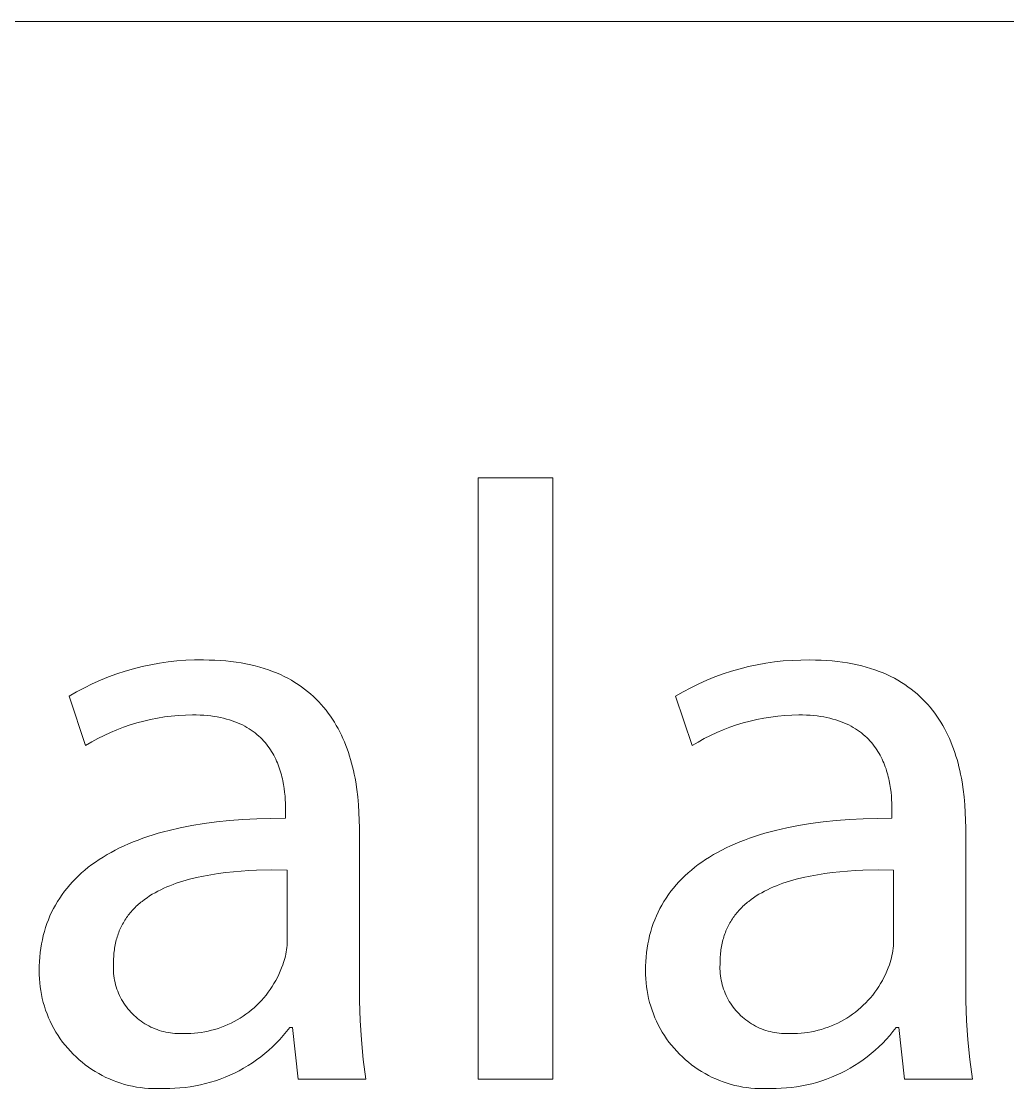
# Model space of a CAD drawing. Header units: millimetres. Extents: x 2840 to 6121, y 744 to 3036.
# Drawn here: x 5882.61 to 5920.88, y 886.07 to 927.47 of the extents above; entities that cross this region are included whole.
import ezdxf

# ---------------------------------------------------------------- set-up
doc = ezdxf.new("R2010")
doc.units = ezdxf.units.MM
doc.header["$MEASUREMENT"] = 0
doc.layers.add('Domyślny', color=7, linetype='Continuous', true_color=0x000000)

msp = doc.modelspace()

# ---------------------------------------------------------------- linework, layer by layer
at = {"layer": 'Domyślny', "color": 18, "lineweight": 15, "true_color": 0x000000}
for p, q in [((4880.999, 927.471), (6120.943, 927.471)), ((5900.342, 909.763), (5903.237, 909.763)), ((5900.342, 886.436), (5900.342, 909.763)), ((5903.237, 909.763), (5903.237, 886.436)), ((5888.311, 902.62), (5888.651, 902.657)), ((5888.651, 902.657), (5888.992, 902.682)), ((5888.992, 902.682), (5889.333, 902.695)), ((5889.333, 902.695), (5889.675, 902.696)), ((5889.675, 902.696), (5889.9, 902.693)), ((5889.9, 902.693), (5890.119, 902.686)), ((5890.119, 902.686), (5890.333, 902.674)), ((5890.333, 902.674), (5890.542, 902.658)), ((5890.542, 902.658), (5890.746, 902.636)), ((5911.839, 902.619), (5912.179, 902.656)), ((5912.179, 902.656), (5912.52, 902.681)), ((5912.52, 902.681), (5912.861, 902.694)), ((5912.861, 902.694), (5913.203, 902.696)), ((5913.203, 902.696), (5913.428, 902.693)), ((5913.428, 902.693), (5913.648, 902.686)), ((5913.648, 902.686), (5913.863, 902.674)), ((5913.863, 902.674), (5914.072, 902.658)), ((5914.072, 902.658), (5914.276, 902.636)), ((5886.317, 902.155), (5886.642, 902.261)), ((5886.642, 902.261), (5886.97, 902.356)), ((5886.97, 902.356), (5887.302, 902.44)), ((5887.302, 902.44), (5887.636, 902.512)), ((5887.636, 902.512), (5887.972, 902.572)), ((5887.972, 902.572), (5888.311, 902.62)), ((5890.746, 902.636), (5890.945, 902.611)), ((5890.945, 902.611), (5891.139, 902.581)), ((5891.139, 902.581), (5891.328, 902.547)), ((5891.328, 902.547), (5891.512, 902.508)), ((5891.512, 902.508), (5891.691, 902.465)), ((5891.691, 902.465), (5891.865, 902.419)), ((5891.865, 902.419), (5892.035, 902.368)), ((5892.035, 902.368), (5892.2, 902.313)), ((5892.2, 902.313), (5892.36, 902.255)), ((5892.36, 902.255), (5892.516, 902.193)), ((5909.845, 902.154), (5910.17, 902.26)), ((5910.17, 902.26), (5910.499, 902.355)), ((5910.499, 902.355), (5910.83, 902.439)), ((5910.83, 902.439), (5911.164, 902.51)), ((5911.164, 902.51), (5911.501, 902.571)), ((5911.501, 902.571), (5911.839, 902.619)), ((5914.276, 902.636), (5914.476, 902.611)), ((5914.476, 902.611), (5914.67, 902.581)), ((5914.67, 902.581), (5914.859, 902.547)), ((5914.859, 902.547), (5915.043, 902.508)), ((5915.043, 902.508), (5915.223, 902.465)), ((5915.223, 902.465), (5915.397, 902.419)), ((5915.397, 902.419), (5915.567, 902.368)), ((5915.567, 902.368), (5915.732, 902.313)), ((5915.732, 902.313), (5915.893, 902.255)), ((5915.893, 902.255), (5916.049, 902.193)), ((5885.367, 901.769), (5885.679, 901.909)), ((5885.679, 901.909), (5885.996, 902.037)), ((5885.996, 902.037), (5886.317, 902.155)), ((5892.516, 902.193), (5892.667, 902.127)), ((5892.667, 902.127), (5892.814, 902.057)), ((5892.814, 902.057), (5892.957, 901.984)), ((5892.957, 901.984), (5893.095, 901.908)), ((5893.095, 901.908), (5893.228, 901.828)), ((5893.228, 901.828), (5893.358, 901.745)), ((5908.896, 901.768), (5909.208, 901.908)), ((5909.208, 901.908), (5909.524, 902.036)), ((5909.524, 902.036), (5909.845, 902.154)), ((5916.049, 902.193), (5916.2, 902.127)), ((5916.2, 902.127), (5916.347, 902.057)), ((5916.347, 902.057), (5916.489, 901.984)), ((5916.489, 901.984), (5916.627, 901.908)), ((5916.627, 901.908), (5916.761, 901.828)), ((5916.761, 901.828), (5916.891, 901.745)), ((5884.463, 901.286), (5884.759, 901.458)), ((5884.759, 901.458), (5885.061, 901.619)), ((5885.061, 901.619), (5885.367, 901.769)), ((5893.358, 901.745), (5893.483, 901.658)), ((5893.483, 901.658), (5893.605, 901.569)), ((5893.605, 901.569), (5893.722, 901.476)), ((5893.722, 901.476), (5893.835, 901.381)), ((5907.991, 901.286), (5908.287, 901.457)), ((5908.287, 901.457), (5908.589, 901.618)), ((5908.589, 901.618), (5908.896, 901.768)), ((5916.891, 901.745), (5917.016, 901.658)), ((5917.016, 901.658), (5917.138, 901.569)), ((5917.138, 901.569), (5917.255, 901.476)), ((5917.255, 901.476), (5917.368, 901.381)), ((5885.108, 899.374), (5884.463, 901.286)), ((5893.835, 901.381), (5893.945, 901.283)), ((5893.945, 901.283), (5894.05, 901.181)), ((5894.05, 901.181), (5894.152, 901.077)), ((5894.152, 901.077), (5894.249, 900.971)), ((5908.636, 899.374), (5907.991, 901.286)), ((5917.368, 901.381), (5917.477, 901.283)), ((5917.477, 901.283), (5917.583, 901.181)), ((5917.583, 901.181), (5917.684, 901.077)), ((5917.684, 901.077), (5917.782, 900.971)), ((5894.249, 900.971), (5894.343, 900.862)), ((5894.343, 900.862), (5894.434, 900.75)), ((5894.434, 900.75), (5894.521, 900.636)), ((5894.521, 900.636), (5894.604, 900.52)), ((5917.782, 900.971), (5917.876, 900.862)), ((5917.876, 900.862), (5917.966, 900.75)), ((5917.966, 900.75), (5918.053, 900.636)), ((5918.053, 900.636), (5918.136, 900.52)), ((5886.835, 900.176), (5886.578, 900.087)), ((5887.096, 900.255), (5886.835, 900.176)), ((5887.359, 900.326), (5887.096, 900.255)), ((5887.625, 900.388), (5887.359, 900.326)), ((5887.893, 900.441), (5887.625, 900.388)), ((5888.162, 900.484), (5887.893, 900.441)), ((5888.432, 900.518), (5888.162, 900.484)), ((5888.704, 900.543), (5888.432, 900.518)), ((5888.976, 900.559), (5888.704, 900.543)), ((5889.249, 900.565), (5888.976, 900.559)), ((5889.399, 900.563), (5889.249, 900.565)), ((5889.546, 900.558), (5889.399, 900.563)), ((5889.688, 900.55), (5889.546, 900.558)), ((5889.826, 900.538), (5889.688, 900.55)), ((5889.96, 900.523), (5889.826, 900.538)), ((5890.09, 900.505), (5889.96, 900.523)), ((5890.217, 900.484), (5890.09, 900.505)), ((5890.339, 900.461), (5890.217, 900.484)), ((5890.458, 900.434), (5890.339, 900.461)), ((5890.573, 900.404), (5890.458, 900.434)), ((5890.684, 900.372), (5890.573, 900.404)), ((5890.792, 900.338), (5890.684, 900.372)), ((5890.896, 900.3), (5890.792, 900.338)), ((5890.996, 900.261), (5890.896, 900.3)), ((5891.094, 900.218), (5890.996, 900.261)), ((5891.188, 900.174), (5891.094, 900.218)), ((5891.278, 900.127), (5891.188, 900.174)), ((5894.604, 900.52), (5894.684, 900.401)), ((5894.684, 900.401), (5894.76, 900.28)), ((5894.76, 900.28), (5894.833, 900.157)), ((5910.364, 900.174), (5910.106, 900.086)), ((5910.624, 900.254), (5910.364, 900.174)), ((5910.888, 900.325), (5910.624, 900.254)), ((5911.153, 900.387), (5910.888, 900.325)), ((5911.421, 900.44), (5911.153, 900.387)), ((5911.69, 900.483), (5911.421, 900.44)), ((5911.961, 900.518), (5911.69, 900.483)), ((5912.232, 900.543), (5911.961, 900.518)), ((5912.504, 900.559), (5912.232, 900.543)), ((5912.777, 900.565), (5912.504, 900.559)), ((5912.927, 900.563), (5912.777, 900.565)), ((5913.074, 900.558), (5912.927, 900.563)), ((5913.216, 900.55), (5913.074, 900.558)), ((5913.354, 900.538), (5913.216, 900.55)), ((5913.488, 900.523), (5913.354, 900.538)), ((5913.618, 900.505), (5913.488, 900.523)), ((5913.745, 900.484), (5913.618, 900.505)), ((5913.867, 900.461), (5913.745, 900.484)), ((5913.986, 900.434), (5913.867, 900.461)), ((5914.101, 900.404), (5913.986, 900.434)), ((5914.212, 900.372), (5914.101, 900.404)), ((5914.32, 900.338), (5914.212, 900.372)), ((5914.424, 900.3), (5914.32, 900.338)), ((5914.524, 900.261), (5914.424, 900.3)), ((5914.622, 900.218), (5914.524, 900.261)), ((5914.716, 900.174), (5914.622, 900.218)), ((5914.806, 900.127), (5914.716, 900.174)), ((5918.136, 900.52), (5918.215, 900.401)), ((5918.215, 900.401), (5918.292, 900.28)), ((5918.292, 900.28), (5918.364, 900.157)), ((5885.824, 899.768), (5885.581, 899.645)), ((5886.072, 899.883), (5885.824, 899.768)), ((5886.323, 899.989), (5886.072, 899.883)), ((5886.578, 900.087), (5886.323, 899.989)), ((5891.365, 900.079), (5891.278, 900.127)), ((5891.449, 900.028), (5891.365, 900.079)), ((5891.53, 899.975), (5891.449, 900.028)), ((5891.608, 899.92), (5891.53, 899.975)), ((5891.683, 899.864), (5891.608, 899.92)), ((5891.755, 899.806), (5891.683, 899.864)), ((5891.824, 899.746), (5891.755, 899.806)), ((5894.833, 900.157), (5894.902, 900.032)), ((5894.902, 900.032), (5894.969, 899.905)), ((5894.969, 899.905), (5895.032, 899.777)), ((5895.032, 899.777), (5895.092, 899.646)), ((5909.353, 899.768), (5909.109, 899.645)), ((5909.6, 899.882), (5909.353, 899.768)), ((5909.851, 899.988), (5909.6, 899.882)), ((5910.106, 900.086), (5909.851, 899.988)), ((5914.893, 900.079), (5914.806, 900.127)), ((5914.977, 900.028), (5914.893, 900.079)), ((5915.058, 899.975), (5914.977, 900.028)), ((5915.136, 899.92), (5915.058, 899.975)), ((5915.211, 899.864), (5915.136, 899.92)), ((5915.283, 899.806), (5915.211, 899.864)), ((5915.352, 899.746), (5915.283, 899.806)), ((5918.364, 900.157), (5918.434, 900.032)), ((5918.434, 900.032), (5918.5, 899.905)), ((5918.5, 899.905), (5918.563, 899.777)), ((5918.563, 899.777), (5918.623, 899.646)), ((5885.342, 899.514), (5885.108, 899.374)), ((5885.581, 899.645), (5885.342, 899.514)), ((5891.89, 899.684), (5891.824, 899.746)), ((5891.953, 899.621), (5891.89, 899.684)), ((5892.014, 899.557), (5891.953, 899.621)), ((5892.072, 899.491), (5892.014, 899.557)), ((5892.127, 899.424), (5892.072, 899.491)), ((5892.18, 899.356), (5892.127, 899.424)), ((5892.23, 899.286), (5892.18, 899.356)), ((5895.092, 899.646), (5895.149, 899.514)), ((5895.149, 899.514), (5895.202, 899.38)), ((5895.202, 899.38), (5895.253, 899.245)), ((5908.87, 899.513), (5908.636, 899.374)), ((5909.109, 899.645), (5908.87, 899.513)), ((5915.418, 899.684), (5915.352, 899.746)), ((5915.481, 899.621), (5915.418, 899.684)), ((5915.542, 899.557), (5915.481, 899.621)), ((5915.6, 899.491), (5915.542, 899.557)), ((5915.655, 899.424), (5915.6, 899.491)), ((5915.708, 899.356), (5915.655, 899.424)), ((5915.758, 899.286), (5915.708, 899.356)), ((5918.623, 899.646), (5918.679, 899.514)), ((5918.679, 899.514), (5918.733, 899.38)), ((5918.733, 899.38), (5918.784, 899.245)), ((5892.278, 899.216), (5892.23, 899.286)), ((5892.324, 899.144), (5892.278, 899.216)), ((5892.367, 899.072), (5892.324, 899.144)), ((5892.407, 898.999), (5892.367, 899.072)), ((5892.446, 898.925), (5892.407, 898.999)), ((5895.253, 899.245), (5895.301, 899.108)), ((5895.301, 899.108), (5895.346, 898.969)), ((5895.346, 898.969), (5895.388, 898.83)), ((5915.806, 899.216), (5915.758, 899.286)), ((5915.851, 899.144), (5915.806, 899.216)), ((5915.895, 899.072), (5915.851, 899.144)), ((5915.935, 898.999), (5915.895, 899.072)), ((5915.974, 898.925), (5915.935, 898.999)), ((5918.784, 899.245), (5918.831, 899.108)), ((5918.831, 899.108), (5918.876, 898.969)), ((5918.876, 898.969), (5918.918, 898.83)), ((5892.483, 898.851), (5892.446, 898.925)), ((5892.517, 898.776), (5892.483, 898.851)), ((5892.549, 898.7), (5892.517, 898.776)), ((5892.58, 898.624), (5892.549, 898.7)), ((5892.608, 898.548), (5892.58, 898.624)), ((5892.635, 898.471), (5892.608, 898.548)), ((5895.388, 898.83), (5895.428, 898.689)), ((5895.428, 898.689), (5895.464, 898.547)), ((5895.464, 898.547), (5895.498, 898.404)), ((5916.01, 898.851), (5915.974, 898.925)), ((5916.045, 898.776), (5916.01, 898.851)), ((5916.077, 898.7), (5916.045, 898.776)), ((5916.108, 898.624), (5916.077, 898.7)), ((5916.136, 898.548), (5916.108, 898.624)), ((5916.163, 898.471), (5916.136, 898.548)), ((5918.918, 898.83), (5918.957, 898.689)), ((5918.957, 898.689), (5918.994, 898.547)), ((5918.994, 898.547), (5919.028, 898.404)), ((5892.659, 898.395), (5892.635, 898.471)), ((5892.682, 898.318), (5892.659, 898.395)), ((5892.704, 898.241), (5892.682, 898.318)), ((5892.723, 898.164), (5892.704, 898.241)), ((5892.742, 898.088), (5892.723, 898.164)), ((5895.498, 898.404), (5895.53, 898.26)), ((5895.53, 898.26), (5895.559, 898.115)), ((5895.559, 898.115), (5895.585, 897.969)), ((5916.187, 898.395), (5916.163, 898.471)), ((5916.21, 898.318), (5916.187, 898.395)), ((5916.232, 898.241), (5916.21, 898.318)), ((5916.251, 898.164), (5916.232, 898.241)), ((5916.269, 898.088), (5916.251, 898.164)), ((5919.028, 898.404), (5919.059, 898.26)), ((5919.059, 898.26), (5919.088, 898.115)), ((5919.088, 898.115), (5919.114, 897.969)), ((5892.758, 898.011), (5892.742, 898.088)), ((5892.787, 897.86), (5892.758, 898.011)), ((5892.811, 897.71), (5892.787, 897.86)), ((5892.829, 897.562), (5892.811, 897.71)), ((5895.585, 897.969), (5895.631, 897.676)), ((5916.286, 898.011), (5916.269, 898.088)), ((5916.315, 897.86), (5916.286, 898.011)), ((5916.339, 897.71), (5916.315, 897.86)), ((5916.357, 897.562), (5916.339, 897.71)), ((5919.114, 897.969), (5919.159, 897.676)), ((5892.843, 897.418), (5892.829, 897.562)), ((5892.854, 897.277), (5892.843, 897.418)), ((5892.861, 897.14), (5892.854, 897.277)), ((5895.631, 897.676), (5895.667, 897.38)), ((5895.667, 897.38), (5895.694, 897.082)), ((5916.371, 897.418), (5916.357, 897.562)), ((5916.382, 897.277), (5916.371, 897.418)), ((5916.388, 897.14), (5916.382, 897.277)), ((5919.159, 897.676), (5919.195, 897.38)), ((5919.195, 897.38), (5919.222, 897.082)), ((5892.864, 897.009), (5892.861, 897.14)), ((5892.865, 896.883), (5892.864, 897.009)), ((5892.865, 896.555), (5892.865, 896.883)), ((5895.694, 897.082), (5895.713, 896.783)), ((5916.392, 897.009), (5916.388, 897.14)), ((5916.393, 896.883), (5916.392, 897.009)), ((5916.393, 896.555), (5916.393, 896.883)), ((5919.222, 897.082), (5919.241, 896.783)), ((5890.189, 896.415), (5890.692, 896.468)), ((5890.692, 896.468), (5891.211, 896.508)), ((5891.211, 896.508), (5891.746, 896.536)), ((5891.746, 896.536), (5892.298, 896.552)), ((5892.298, 896.552), (5892.865, 896.555)), ((5895.713, 896.783), (5895.724, 896.483)), ((5895.724, 896.483), (5895.728, 896.184)), ((5913.721, 896.415), (5914.223, 896.468)), ((5914.223, 896.468), (5914.741, 896.508)), ((5914.741, 896.508), (5915.276, 896.536)), ((5915.276, 896.536), (5915.827, 896.552)), ((5915.827, 896.552), (5916.393, 896.555)), ((5919.241, 896.783), (5919.252, 896.483)), ((5919.252, 896.483), (5919.256, 896.184)), ((5888.134, 896.029), (5888.346, 896.084)), ((5888.346, 896.084), (5888.781, 896.185)), ((5888.781, 896.185), (5889.234, 896.274)), ((5889.234, 896.274), (5889.703, 896.351)), ((5889.703, 896.351), (5890.189, 896.415)), ((5895.728, 896.184), (5895.728, 890.24)), ((5911.667, 896.029), (5911.878, 896.084)), ((5911.878, 896.084), (5912.314, 896.185)), ((5912.314, 896.185), (5912.766, 896.274)), ((5912.766, 896.274), (5913.235, 896.351)), ((5913.235, 896.351), (5913.721, 896.415)), ((5919.256, 896.184), (5919.256, 890.24)), ((5886.776, 895.563), (5886.957, 895.638)), ((5886.957, 895.638), (5887.142, 895.711)), ((5887.142, 895.711), (5887.332, 895.78)), ((5887.332, 895.78), (5887.526, 895.847)), ((5887.526, 895.847), (5887.724, 895.91)), ((5887.724, 895.91), (5887.927, 895.971)), ((5887.927, 895.971), (5888.134, 896.029)), ((5910.308, 895.563), (5910.489, 895.638)), ((5910.489, 895.638), (5910.675, 895.711)), ((5910.675, 895.711), (5910.865, 895.78)), ((5910.865, 895.78), (5911.059, 895.847)), ((5911.059, 895.847), (5911.257, 895.91)), ((5911.257, 895.91), (5911.46, 895.971)), ((5911.46, 895.971), (5911.667, 896.029)), ((5885.937, 895.143), (5886.096, 895.232)), ((5886.096, 895.232), (5886.259, 895.319)), ((5886.259, 895.319), (5886.427, 895.403)), ((5886.427, 895.403), (5886.599, 895.484)), ((5886.599, 895.484), (5886.776, 895.563)), ((5909.469, 895.143), (5909.628, 895.232)), ((5909.628, 895.232), (5909.792, 895.319)), ((5909.792, 895.319), (5909.959, 895.403)), ((5909.959, 895.403), (5910.132, 895.484)), ((5910.132, 895.484), (5910.308, 895.563)), ((5885.347, 894.756), (5885.487, 894.857)), ((5885.487, 894.857), (5885.633, 894.955)), ((5885.633, 894.955), (5885.783, 895.05)), ((5885.783, 895.05), (5885.937, 895.143)), ((5908.878, 894.756), (5909.019, 894.857)), ((5909.019, 894.857), (5909.165, 894.955)), ((5909.165, 894.955), (5909.315, 895.05)), ((5909.315, 895.05), (5909.469, 895.143)), ((5884.829, 894.323), (5884.951, 894.436)), ((5884.951, 894.436), (5885.079, 894.545)), ((5885.079, 894.545), (5885.21, 894.652)), ((5885.21, 894.652), (5885.347, 894.756)), ((5890.255, 894.41), (5889.968, 894.366)), ((5890.545, 894.448), (5890.255, 894.41)), ((5890.84, 894.479), (5890.545, 894.448)), ((5891.136, 894.503), (5890.84, 894.479)), ((5891.435, 894.523), (5891.136, 894.503)), ((5891.735, 894.537), (5891.435, 894.523)), ((5892.335, 894.549), (5891.735, 894.537)), ((5892.931, 894.545), (5892.335, 894.549)), ((5892.931, 891.791), (5892.931, 894.545)), ((5908.36, 894.323), (5908.483, 894.436)), ((5908.483, 894.436), (5908.61, 894.545)), ((5908.61, 894.545), (5908.742, 894.652)), ((5908.742, 894.652), (5908.878, 894.756)), ((5913.79, 894.41), (5913.504, 894.366)), ((5914.08, 894.448), (5913.79, 894.41)), ((5914.373, 894.479), (5914.08, 894.448)), ((5914.669, 894.503), (5914.373, 894.479)), ((5914.967, 894.523), (5914.669, 894.503)), ((5915.266, 894.537), (5914.967, 894.523)), ((5915.865, 894.549), (5915.266, 894.537)), ((5916.459, 894.545), (5915.865, 894.549)), ((5916.459, 891.791), (5916.459, 894.545)), ((5884.385, 893.847), (5884.489, 893.97)), ((5884.489, 893.97), (5884.598, 894.091)), ((5884.598, 894.091), (5884.711, 894.208)), ((5884.711, 894.208), (5884.829, 894.323)), ((5888.498, 893.986), (5888.376, 893.938)), ((5888.623, 894.031), (5888.498, 893.986)), ((5888.749, 894.073), (5888.623, 894.031)), ((5888.878, 894.114), (5888.749, 894.073)), ((5889.008, 894.153), (5888.878, 894.114)), ((5889.14, 894.189), (5889.008, 894.153)), ((5889.41, 894.256), (5889.14, 894.189)), ((5889.686, 894.314), (5889.41, 894.256)), ((5889.968, 894.366), (5889.686, 894.314)), ((5907.915, 893.847), (5908.02, 893.97)), ((5908.02, 893.97), (5908.128, 894.091)), ((5908.128, 894.091), (5908.242, 894.208)), ((5908.242, 894.208), (5908.36, 894.323)), ((5912.036, 893.986), (5911.914, 893.938)), ((5912.16, 894.031), (5912.036, 893.986)), ((5912.286, 894.073), (5912.16, 894.031)), ((5912.415, 894.114), (5912.286, 894.073)), ((5912.545, 894.153), (5912.415, 894.114)), ((5912.677, 894.189), (5912.545, 894.153)), ((5912.947, 894.256), (5912.677, 894.189)), ((5913.222, 894.314), (5912.947, 894.256)), ((5913.504, 894.366), (5913.222, 894.314)), ((5884.101, 893.461), (5884.191, 893.593)), ((5884.191, 893.593), (5884.286, 893.721)), ((5884.286, 893.721), (5884.385, 893.847)), ((5887.695, 893.605), (5887.591, 893.541)), ((5887.802, 893.667), (5887.695, 893.605)), ((5887.912, 893.726), (5887.802, 893.667)), ((5888.024, 893.783), (5887.912, 893.726)), ((5888.139, 893.837), (5888.024, 893.783)), ((5888.256, 893.889), (5888.139, 893.837)), ((5888.376, 893.938), (5888.256, 893.889)), ((5907.631, 893.461), (5907.721, 893.593)), ((5907.721, 893.593), (5907.816, 893.721)), ((5907.816, 893.721), (5907.915, 893.847)), ((5911.233, 893.605), (5911.129, 893.541)), ((5911.34, 893.667), (5911.233, 893.605)), ((5911.45, 893.726), (5911.34, 893.667)), ((5911.562, 893.783), (5911.45, 893.726)), ((5911.677, 893.837), (5911.562, 893.783)), ((5911.794, 893.889), (5911.677, 893.837)), ((5911.914, 893.938), (5911.794, 893.889)), ((5883.86, 893.051), (5883.935, 893.19)), ((5883.935, 893.19), (5884.016, 893.327)), ((5884.016, 893.327), (5884.101, 893.461)), ((5887.074, 893.139), (5887.032, 893.099)), ((5887.117, 893.179), (5887.074, 893.139)), ((5887.161, 893.218), (5887.117, 893.179)), ((5887.205, 893.257), (5887.161, 893.218)), ((5887.251, 893.295), (5887.205, 893.257)), ((5887.297, 893.332), (5887.251, 893.295)), ((5887.392, 893.404), (5887.297, 893.332)), ((5887.49, 893.474), (5887.392, 893.404)), ((5887.591, 893.541), (5887.49, 893.474)), ((5907.389, 893.051), (5907.465, 893.19)), ((5907.465, 893.19), (5907.546, 893.327)), ((5907.546, 893.327), (5907.631, 893.461)), ((5910.613, 893.139), (5910.571, 893.099)), ((5910.656, 893.179), (5910.613, 893.139)), ((5910.699, 893.218), (5910.656, 893.179)), ((5910.744, 893.257), (5910.699, 893.218)), ((5910.789, 893.295), (5910.744, 893.257)), ((5910.836, 893.332), (5910.789, 893.295)), ((5910.93, 893.404), (5910.836, 893.332)), ((5911.028, 893.474), (5910.93, 893.404)), ((5911.129, 893.541), (5911.028, 893.474)), ((5883.661, 892.617), (5883.723, 892.764)), ((5883.723, 892.764), (5883.789, 892.909)), ((5883.789, 892.909), (5883.86, 893.051)), ((5886.729, 892.747), (5886.695, 892.7)), ((5886.763, 892.794), (5886.729, 892.747)), ((5886.799, 892.839), (5886.763, 892.794)), ((5886.835, 892.884), (5886.799, 892.839)), ((5886.873, 892.929), (5886.835, 892.884)), ((5886.911, 892.972), (5886.873, 892.929)), ((5886.951, 893.015), (5886.911, 892.972)), ((5886.991, 893.057), (5886.951, 893.015)), ((5887.032, 893.099), (5886.991, 893.057)), ((5907.19, 892.617), (5907.252, 892.764)), ((5907.252, 892.764), (5907.318, 892.909)), ((5907.318, 892.909), (5907.389, 893.051)), ((5910.267, 892.747), (5910.234, 892.7)), ((5910.302, 892.794), (5910.267, 892.747)), ((5910.338, 892.839), (5910.302, 892.794)), ((5910.374, 892.884), (5910.338, 892.839)), ((5910.412, 892.929), (5910.374, 892.884)), ((5910.45, 892.972), (5910.412, 892.929)), ((5910.489, 893.015), (5910.45, 892.972)), ((5910.53, 893.057), (5910.489, 893.015)), ((5910.571, 893.099), (5910.53, 893.057)), ((5883.506, 892.159), (5883.553, 892.314)), ((5883.553, 892.314), (5883.605, 892.467)), ((5883.605, 892.467), (5883.661, 892.617)), ((5886.487, 892.347), (5886.461, 892.293)), ((5886.513, 892.4), (5886.487, 892.347)), ((5886.541, 892.452), (5886.513, 892.4)), ((5886.57, 892.503), (5886.541, 892.452)), ((5886.6, 892.553), (5886.57, 892.503)), ((5886.63, 892.603), (5886.6, 892.553)), ((5886.662, 892.652), (5886.63, 892.603)), ((5886.695, 892.7), (5886.662, 892.652)), ((5907.035, 892.159), (5907.082, 892.314)), ((5907.082, 892.314), (5907.133, 892.467)), ((5907.133, 892.467), (5907.19, 892.617)), ((5910.026, 892.347), (5910, 892.293)), ((5910.052, 892.4), (5910.026, 892.347)), ((5910.08, 892.452), (5910.052, 892.4)), ((5910.109, 892.503), (5910.08, 892.452)), ((5910.138, 892.553), (5910.109, 892.503)), ((5910.169, 892.603), (5910.138, 892.553)), ((5910.201, 892.652), (5910.169, 892.603)), ((5910.234, 892.7), (5910.201, 892.652)), ((5883.427, 891.84), (5883.464, 892.001)), ((5883.464, 892.001), (5883.506, 892.159)), ((5886.313, 891.895), (5886.296, 891.835)), ((5886.331, 891.954), (5886.313, 891.895)), ((5886.35, 892.013), (5886.331, 891.954)), ((5886.37, 892.071), (5886.35, 892.013)), ((5886.391, 892.127), (5886.37, 892.071)), ((5886.413, 892.183), (5886.391, 892.127)), ((5886.437, 892.239), (5886.413, 892.183)), ((5886.461, 892.293), (5886.437, 892.239)), ((5906.955, 891.84), (5906.992, 892.001)), ((5906.992, 892.001), (5907.035, 892.159)), ((5909.852, 891.895), (5909.835, 891.835)), ((5909.87, 891.954), (5909.852, 891.895)), ((5909.889, 892.013), (5909.87, 891.954)), ((5909.909, 892.071), (5909.889, 892.013)), ((5909.93, 892.127), (5909.909, 892.071)), ((5909.952, 892.183), (5909.93, 892.127)), ((5909.976, 892.239), (5909.952, 892.183)), ((5910, 892.293), (5909.976, 892.239)), ((5883.345, 891.343), (5883.367, 891.511)), ((5883.367, 891.511), (5883.395, 891.677)), ((5883.395, 891.677), (5883.427, 891.84)), ((5886.231, 891.521), (5886.221, 891.455)), ((5886.241, 891.585), (5886.231, 891.521)), ((5886.253, 891.649), (5886.241, 891.585)), ((5886.266, 891.712), (5886.253, 891.649)), ((5886.281, 891.774), (5886.266, 891.712)), ((5886.296, 891.835), (5886.281, 891.774)), ((5892.905, 891.451), (5892.915, 891.536)), ((5892.915, 891.536), (5892.923, 891.621)), ((5892.923, 891.621), (5892.928, 891.706)), ((5892.928, 891.706), (5892.931, 891.791)), ((5906.873, 891.343), (5906.896, 891.511)), ((5906.896, 891.511), (5906.923, 891.677)), ((5906.923, 891.677), (5906.955, 891.84)), ((5909.769, 891.521), (5909.76, 891.455)), ((5909.78, 891.585), (5909.769, 891.521)), ((5909.792, 891.649), (5909.78, 891.585)), ((5909.805, 891.712), (5909.792, 891.649)), ((5909.82, 891.774), (5909.805, 891.712)), ((5909.835, 891.835), (5909.82, 891.774)), ((5916.428, 891.418), (5916.44, 891.511)), ((5916.44, 891.511), (5916.45, 891.605)), ((5916.45, 891.605), (5916.456, 891.698)), ((5916.456, 891.698), (5916.459, 891.791)), ((5883.315, 890.999), (5883.328, 891.172)), ((5883.328, 891.172), (5883.345, 891.343)), ((5886.192, 891.115), (5886.19, 891.044)), ((5886.195, 891.185), (5886.192, 891.115)), ((5886.2, 891.254), (5886.195, 891.185)), ((5886.206, 891.322), (5886.2, 891.254)), ((5886.213, 891.389), (5886.206, 891.322)), ((5886.221, 891.455), (5886.213, 891.389)), ((5892.812, 891.035), (5892.836, 891.117)), ((5892.836, 891.117), (5892.857, 891.2)), ((5892.857, 891.2), (5892.875, 891.283)), ((5892.875, 891.283), (5892.891, 891.367)), ((5892.891, 891.367), (5892.905, 891.451)), ((5906.843, 890.999), (5906.856, 891.172)), ((5906.856, 891.172), (5906.873, 891.343)), ((5909.731, 891.115), (5909.729, 891.044)), ((5909.734, 891.185), (5909.731, 891.115)), ((5909.739, 891.254), (5909.734, 891.185)), ((5909.745, 891.322), (5909.739, 891.254)), ((5909.752, 891.389), (5909.745, 891.322)), ((5909.76, 891.455), (5909.752, 891.389)), ((5916.351, 891.052), (5916.375, 891.143)), ((5916.375, 891.143), (5916.395, 891.234)), ((5916.395, 891.234), (5916.413, 891.326)), ((5916.413, 891.326), (5916.428, 891.418)), ((5883.305, 890.644), (5883.308, 890.823)), ((5883.308, 890.823), (5883.315, 890.999)), ((5886.184, 890.884), (5886.182, 890.796)), ((5886.182, 890.796), (5886.183, 890.708)), ((5886.183, 890.708), (5886.186, 890.62)), ((5886.19, 890.972), (5886.184, 890.884)), ((5886.19, 891.044), (5886.19, 890.972)), ((5892.659, 890.622), (5892.71, 890.747)), ((5892.71, 890.747), (5892.756, 890.874)), ((5892.756, 890.874), (5892.785, 890.954)), ((5892.785, 890.954), (5892.812, 891.035)), ((5906.833, 890.644), (5906.836, 890.823)), ((5906.836, 890.823), (5906.843, 890.999)), ((5909.723, 890.884), (5909.72, 890.796)), ((5909.72, 890.796), (5909.721, 890.708)), ((5909.721, 890.708), (5909.724, 890.62)), ((5909.728, 890.972), (5909.723, 890.884)), ((5909.729, 891.044), (5909.728, 890.972)), ((5916.198, 890.622), (5916.249, 890.747)), ((5916.249, 890.747), (5916.295, 890.874)), ((5916.295, 890.874), (5916.324, 890.963)), ((5916.324, 890.963), (5916.351, 891.052)), ((5883.306, 890.488), (5883.305, 890.644)), ((5883.313, 890.332), (5883.306, 890.488)), ((5883.324, 890.176), (5883.313, 890.332)), ((5886.186, 890.62), (5886.193, 890.532)), ((5886.193, 890.532), (5886.203, 890.444)), ((5886.203, 890.444), (5886.215, 890.357)), ((5886.215, 890.357), (5886.231, 890.27)), ((5886.231, 890.27), (5886.25, 890.184)), ((5892.416, 890.14), (5892.483, 890.257)), ((5892.483, 890.257), (5892.546, 890.377)), ((5892.546, 890.377), (5892.605, 890.498)), ((5892.605, 890.498), (5892.659, 890.622)), ((5895.728, 890.24), (5895.729, 889.477)), ((5906.834, 890.488), (5906.833, 890.644)), ((5906.841, 890.332), (5906.834, 890.488)), ((5906.852, 890.176), (5906.841, 890.332)), ((5909.724, 890.62), (5909.731, 890.532)), ((5909.731, 890.532), (5909.74, 890.444)), ((5909.74, 890.444), (5909.753, 890.357)), ((5909.753, 890.357), (5909.769, 890.27)), ((5909.769, 890.27), (5909.787, 890.184)), ((5915.954, 890.141), (5916.021, 890.258)), ((5916.021, 890.258), (5916.084, 890.377)), ((5916.084, 890.377), (5916.143, 890.499)), ((5916.143, 890.499), (5916.198, 890.622)), ((5919.256, 890.24), (5919.256, 889.477)), ((5883.342, 890.021), (5883.324, 890.176)), ((5883.364, 889.867), (5883.342, 890.021)), ((5883.392, 889.713), (5883.364, 889.867)), ((5886.25, 890.184), (5886.271, 890.099)), ((5886.271, 890.099), (5886.296, 890.014)), ((5886.296, 890.014), (5886.323, 889.93)), ((5886.323, 889.93), (5886.354, 889.848)), ((5886.354, 889.848), (5886.387, 889.766)), ((5892.191, 889.803), (5892.27, 889.913)), ((5892.27, 889.913), (5892.345, 890.025)), ((5892.345, 890.025), (5892.416, 890.14)), ((5906.87, 890.021), (5906.852, 890.176)), ((5906.892, 889.867), (5906.87, 890.021)), ((5906.92, 889.713), (5906.892, 889.867)), ((5909.787, 890.184), (5909.809, 890.098)), ((5909.809, 890.098), (5909.833, 890.013)), ((5909.833, 890.013), (5909.86, 889.929)), ((5909.86, 889.929), (5909.891, 889.847)), ((5909.891, 889.847), (5909.924, 889.765)), ((5915.729, 889.804), (5915.808, 889.914)), ((5915.808, 889.914), (5915.883, 890.026)), ((5915.883, 890.026), (5915.954, 890.141)), ((5883.425, 889.56), (5883.392, 889.713)), ((5883.463, 889.409), (5883.425, 889.56)), ((5883.507, 889.259), (5883.463, 889.409)), ((5886.387, 889.766), (5886.423, 889.685)), ((5886.423, 889.685), (5886.461, 889.606)), ((5886.461, 889.606), (5886.503, 889.528)), ((5886.503, 889.528), (5886.546, 889.452)), ((5886.546, 889.452), (5886.593, 889.377)), ((5891.841, 889.393), (5891.934, 889.491)), ((5891.934, 889.491), (5892.023, 889.592)), ((5892.023, 889.592), (5892.109, 889.696)), ((5892.109, 889.696), (5892.191, 889.803)), ((5895.729, 889.477), (5895.755, 888.715)), ((5906.953, 889.56), (5906.92, 889.713)), ((5906.991, 889.409), (5906.953, 889.56)), ((5907.035, 889.259), (5906.991, 889.409)), ((5909.924, 889.765), (5909.959, 889.684)), ((5909.959, 889.684), (5909.998, 889.605)), ((5909.998, 889.605), (5910.039, 889.527)), ((5910.039, 889.527), (5910.083, 889.451)), ((5910.083, 889.451), (5910.13, 889.376)), ((5915.378, 889.394), (5915.471, 889.492)), ((5915.471, 889.492), (5915.56, 889.593)), ((5915.56, 889.593), (5915.646, 889.697)), ((5915.646, 889.697), (5915.729, 889.804)), ((5919.256, 889.477), (5919.283, 888.714)), ((5883.556, 889.11), (5883.507, 889.259)), ((5883.609, 888.964), (5883.556, 889.11)), ((5886.593, 889.377), (5886.642, 889.304)), ((5886.642, 889.304), (5886.694, 889.233)), ((5886.694, 889.233), (5886.748, 889.163)), ((5886.748, 889.163), (5886.804, 889.095)), ((5886.804, 889.095), (5886.863, 889.029)), ((5886.863, 889.029), (5886.924, 888.966)), ((5891.329, 888.953), (5891.437, 889.034)), ((5891.437, 889.034), (5891.543, 889.119)), ((5891.543, 889.119), (5891.645, 889.207)), ((5891.645, 889.207), (5891.744, 889.298)), ((5891.744, 889.298), (5891.841, 889.393)), ((5907.084, 889.11), (5907.035, 889.259)), ((5907.137, 888.964), (5907.084, 889.11)), ((5910.13, 889.376), (5910.179, 889.302)), ((5910.179, 889.302), (5910.23, 889.231)), ((5910.23, 889.231), (5910.284, 889.161)), ((5910.284, 889.161), (5910.341, 889.093)), ((5910.341, 889.093), (5910.4, 889.027)), ((5910.4, 889.027), (5910.46, 888.964)), ((5914.867, 888.955), (5914.975, 889.036)), ((5914.975, 889.036), (5915.08, 889.12)), ((5915.08, 889.12), (5915.182, 889.208)), ((5915.182, 889.208), (5915.282, 889.3)), ((5915.282, 889.3), (5915.378, 889.394)), ((5883.668, 888.819), (5883.609, 888.964)), ((5883.732, 888.677), (5883.668, 888.819)), ((5883.8, 888.536), (5883.732, 888.677)), ((5886.924, 888.966), (5886.987, 888.904)), ((5886.987, 888.904), (5887.052, 888.845)), ((5887.052, 888.845), (5887.119, 888.787)), ((5887.119, 888.787), (5887.188, 888.733)), ((5887.188, 888.733), (5887.259, 888.68)), ((5887.259, 888.68), (5887.331, 888.63)), ((5887.331, 888.63), (5887.405, 888.583)), ((5887.405, 888.583), (5887.481, 888.538)), ((5890.628, 888.55), (5890.751, 888.607)), ((5890.751, 888.607), (5890.871, 888.668)), ((5890.871, 888.668), (5890.989, 888.734)), ((5890.989, 888.734), (5891.105, 888.803)), ((5891.105, 888.803), (5891.218, 888.876)), ((5891.218, 888.876), (5891.329, 888.953)), ((5895.755, 888.715), (5895.805, 887.953)), ((5907.196, 888.819), (5907.137, 888.964)), ((5907.26, 888.677), (5907.196, 888.819)), ((5907.328, 888.536), (5907.26, 888.677)), ((5910.46, 888.964), (5910.523, 888.902)), ((5910.523, 888.902), (5910.589, 888.843)), ((5910.589, 888.843), (5910.656, 888.785)), ((5910.656, 888.785), (5910.725, 888.73)), ((5910.725, 888.73), (5910.796, 888.678)), ((5910.796, 888.678), (5910.868, 888.628)), ((5910.868, 888.628), (5910.943, 888.581)), ((5910.943, 888.581), (5911.019, 888.536)), ((5914.166, 888.552), (5914.288, 888.609)), ((5914.288, 888.609), (5914.409, 888.67)), ((5914.409, 888.67), (5914.527, 888.736)), ((5914.527, 888.736), (5914.642, 888.805)), ((5914.642, 888.805), (5914.756, 888.878)), ((5914.756, 888.878), (5914.867, 888.955)), ((5919.283, 888.714), (5919.335, 887.953)), ((5883.874, 888.398), (5883.8, 888.536)), ((5883.952, 888.263), (5883.874, 888.398)), ((5884.035, 888.131), (5883.952, 888.263)), ((5887.481, 888.538), (5887.559, 888.496)), ((5887.559, 888.496), (5887.637, 888.456)), ((5887.637, 888.456), (5887.717, 888.419)), ((5887.717, 888.419), (5887.799, 888.385)), ((5887.799, 888.385), (5887.881, 888.354)), ((5887.881, 888.354), (5887.965, 888.326)), ((5887.965, 888.326), (5888.049, 888.3)), ((5888.049, 888.3), (5888.134, 888.277)), ((5888.134, 888.277), (5888.22, 888.258)), ((5888.22, 888.258), (5888.307, 888.241)), ((5888.307, 888.241), (5888.394, 888.227)), ((5888.394, 888.227), (5888.481, 888.216)), ((5888.481, 888.216), (5888.569, 888.209)), ((5888.569, 888.209), (5888.657, 888.204)), ((5888.657, 888.204), (5888.745, 888.202)), ((5888.745, 888.202), (5888.833, 888.203)), ((5888.833, 888.203), (5888.921, 888.208)), ((5888.921, 888.208), (5889.056, 888.207)), ((5889.056, 888.207), (5889.191, 888.21)), ((5889.191, 888.21), (5889.326, 888.219)), ((5889.326, 888.219), (5889.46, 888.232)), ((5889.46, 888.232), (5889.594, 888.249)), ((5889.594, 888.249), (5889.727, 888.271)), ((5889.727, 888.271), (5889.86, 888.298)), ((5889.86, 888.298), (5889.991, 888.329)), ((5889.991, 888.329), (5890.121, 888.364)), ((5890.121, 888.364), (5890.25, 888.404)), ((5890.25, 888.404), (5890.378, 888.448)), ((5890.378, 888.448), (5890.504, 888.497)), ((5890.504, 888.497), (5890.628, 888.55)), ((5892.906, 888.279), (5892.777, 888.126)), ((5893.029, 888.437), (5892.906, 888.279)), ((5893.128, 888.437), (5893.029, 888.437)), ((5893.357, 886.438), (5893.128, 888.437)), ((5907.402, 888.398), (5907.328, 888.536)), ((5907.48, 888.263), (5907.402, 888.398)), ((5907.563, 888.131), (5907.48, 888.263)), ((5911.019, 888.536), (5911.096, 888.494)), ((5911.096, 888.494), (5911.175, 888.454)), ((5911.175, 888.454), (5911.255, 888.417)), ((5911.255, 888.417), (5911.337, 888.383)), ((5911.337, 888.383), (5911.419, 888.352)), ((5911.419, 888.352), (5911.503, 888.324)), ((5911.503, 888.324), (5911.587, 888.298)), ((5911.587, 888.298), (5911.672, 888.276)), ((5911.672, 888.276), (5911.758, 888.256)), ((5911.758, 888.256), (5911.845, 888.24)), ((5911.845, 888.24), (5911.932, 888.226)), ((5911.932, 888.226), (5912.02, 888.215)), ((5912.02, 888.215), (5912.107, 888.208)), ((5912.107, 888.208), (5912.196, 888.203)), ((5912.196, 888.203), (5912.284, 888.202)), ((5912.284, 888.202), (5912.372, 888.203)), ((5912.372, 888.203), (5912.46, 888.208)), ((5912.46, 888.208), (5912.595, 888.207)), ((5912.595, 888.207), (5912.73, 888.211)), ((5912.73, 888.211), (5912.865, 888.219)), ((5912.865, 888.219), (5912.999, 888.233)), ((5912.999, 888.233), (5913.133, 888.25)), ((5913.133, 888.25), (5913.266, 888.272)), ((5913.266, 888.272), (5913.398, 888.299)), ((5913.398, 888.299), (5913.529, 888.33)), ((5913.529, 888.33), (5913.66, 888.366)), ((5913.66, 888.366), (5913.789, 888.406)), ((5913.789, 888.406), (5913.916, 888.45)), ((5913.916, 888.45), (5914.042, 888.499)), ((5914.042, 888.499), (5914.166, 888.552)), ((5916.434, 888.279), (5916.306, 888.125)), ((5916.557, 888.437), (5916.434, 888.279)), ((5916.666, 888.437), (5916.557, 888.437)), ((5916.885, 886.438), (5916.666, 888.437)), ((5884.122, 888.001), (5884.035, 888.131)), ((5884.213, 887.875), (5884.122, 888.001)), ((5884.309, 887.751), (5884.213, 887.875)), ((5884.41, 887.632), (5884.309, 887.751)), ((5892.505, 887.832), (5892.362, 887.692)), ((5892.644, 887.976), (5892.505, 887.832)), ((5892.777, 888.126), (5892.644, 887.976)), ((5895.805, 887.953), (5895.88, 887.194)), ((5907.65, 888.001), (5907.563, 888.131)), ((5907.741, 887.875), (5907.65, 888.001)), ((5907.837, 887.751), (5907.741, 887.875)), ((5907.938, 887.632), (5907.837, 887.751)), ((5916.034, 887.831), (5915.89, 887.691)), ((5916.172, 887.976), (5916.034, 887.831)), ((5916.306, 888.125), (5916.172, 887.976)), ((5919.335, 887.953), (5919.414, 887.194)), ((5884.514, 887.515), (5884.41, 887.632)), ((5884.622, 887.403), (5884.514, 887.515)), ((5884.734, 887.294), (5884.622, 887.403)), ((5892.061, 887.427), (5891.904, 887.302)), ((5892.213, 887.557), (5892.061, 887.427)), ((5892.362, 887.692), (5892.213, 887.557)), ((5908.042, 887.515), (5907.938, 887.632)), ((5908.15, 887.403), (5908.042, 887.515)), ((5908.262, 887.294), (5908.15, 887.403)), ((5915.59, 887.425), (5915.433, 887.301)), ((5915.742, 887.556), (5915.59, 887.425)), ((5915.89, 887.691), (5915.742, 887.556)), ((5884.85, 887.189), (5884.734, 887.294)), ((5884.969, 887.088), (5884.85, 887.189)), ((5885.091, 886.991), (5884.969, 887.088)), ((5885.217, 886.899), (5885.091, 886.991)), ((5891.409, 886.961), (5891.237, 886.858)), ((5891.578, 887.069), (5891.409, 886.961)), ((5891.743, 887.183), (5891.578, 887.069)), ((5891.904, 887.302), (5891.743, 887.183)), ((5895.88, 887.194), (5895.979, 886.438)), ((5908.378, 887.189), (5908.262, 887.294)), ((5908.497, 887.088), (5908.378, 887.189)), ((5908.619, 886.991), (5908.497, 887.088)), ((5908.745, 886.899), (5908.619, 886.991)), ((5914.938, 886.959), (5914.766, 886.857)), ((5915.107, 887.067), (5914.938, 886.959)), ((5915.272, 887.181), (5915.107, 887.067)), ((5915.433, 887.301), (5915.272, 887.181)), ((5919.414, 887.194), (5919.518, 886.438)), ((5885.346, 886.811), (5885.217, 886.899)), ((5885.478, 886.727), (5885.346, 886.811)), ((5885.613, 886.648), (5885.478, 886.727)), ((5885.75, 886.574), (5885.613, 886.648)), ((5885.89, 886.504), (5885.75, 886.574)), ((5890.516, 886.509), (5890.329, 886.437)), ((5890.701, 886.587), (5890.516, 886.509)), ((5890.883, 886.671), (5890.701, 886.587)), ((5891.061, 886.762), (5890.883, 886.671)), ((5891.237, 886.858), (5891.061, 886.762)), ((5908.874, 886.811), (5908.745, 886.899)), ((5909.006, 886.727), (5908.874, 886.811)), ((5909.141, 886.648), (5909.006, 886.727)), ((5909.278, 886.574), (5909.141, 886.648)), ((5909.418, 886.504), (5909.278, 886.574)), ((5914.045, 886.507), (5913.858, 886.435)), ((5914.23, 886.585), (5914.045, 886.507)), ((5914.411, 886.669), (5914.23, 886.585)), ((5914.59, 886.76), (5914.411, 886.669)), ((5914.766, 886.857), (5914.59, 886.76)), ((5886.032, 886.44), (5885.89, 886.504)), ((5886.177, 886.38), (5886.032, 886.44)), ((5886.323, 886.325), (5886.177, 886.38)), ((5886.471, 886.276), (5886.323, 886.325)), ((5886.621, 886.231), (5886.471, 886.276)), ((5886.772, 886.192), (5886.621, 886.231)), ((5886.924, 886.158), (5886.772, 886.192)), ((5887.078, 886.129), (5886.924, 886.158)), ((5887.232, 886.106), (5887.078, 886.129)), ((5887.387, 886.087), (5887.232, 886.106)), ((5888.768, 886.095), (5888.568, 886.082)), ((5888.967, 886.114), (5888.768, 886.095)), ((5889.166, 886.141), (5888.967, 886.114)), ((5889.364, 886.173), (5889.166, 886.141)), ((5889.56, 886.213), (5889.364, 886.173)), ((5889.755, 886.259), (5889.56, 886.213)), ((5889.949, 886.312), (5889.755, 886.259)), ((5890.14, 886.371), (5889.949, 886.312)), ((5890.329, 886.437), (5890.14, 886.371)), ((5895.979, 886.438), (5893.357, 886.438)), ((5903.237, 886.436), (5900.342, 886.436)), ((5909.56, 886.44), (5909.418, 886.504)), ((5909.705, 886.38), (5909.56, 886.44)), ((5909.851, 886.325), (5909.705, 886.38)), ((5909.999, 886.276), (5909.851, 886.325)), ((5910.149, 886.231), (5909.999, 886.276)), ((5910.3, 886.192), (5910.149, 886.231)), ((5910.452, 886.158), (5910.3, 886.192)), ((5910.606, 886.129), (5910.452, 886.158)), ((5910.76, 886.106), (5910.606, 886.129)), ((5910.915, 886.087), (5910.76, 886.106)), ((5912.296, 886.094), (5912.096, 886.082)), ((5912.496, 886.113), (5912.296, 886.094)), ((5912.694, 886.139), (5912.496, 886.113)), ((5912.892, 886.172), (5912.694, 886.139)), ((5913.089, 886.211), (5912.892, 886.172)), ((5913.284, 886.258), (5913.089, 886.211)), ((5913.477, 886.31), (5913.284, 886.258)), ((5913.669, 886.369), (5913.477, 886.31)), ((5913.858, 886.435), (5913.669, 886.369)), ((5919.518, 886.438), (5916.885, 886.438)), ((5887.543, 886.075), (5887.387, 886.087)), ((5887.699, 886.067), (5887.543, 886.075)), ((5887.855, 886.065), (5887.699, 886.067)), ((5888.011, 886.068), (5887.855, 886.065)), ((5888.167, 886.077), (5888.011, 886.068)), ((5888.368, 886.076), (5888.167, 886.077)), ((5888.568, 886.082), (5888.368, 886.076)), ((5911.071, 886.075), (5910.915, 886.087)), ((5911.227, 886.067), (5911.071, 886.075)), ((5911.383, 886.065), (5911.227, 886.067)), ((5911.539, 886.068), (5911.383, 886.065)), ((5911.695, 886.077), (5911.539, 886.068)), ((5911.896, 886.076), (5911.695, 886.077)), ((5912.096, 886.082), (5911.896, 886.076))]:
    msp.add_line(p, q, dxfattribs=at)

doc.saveas('drawing.dxf')
